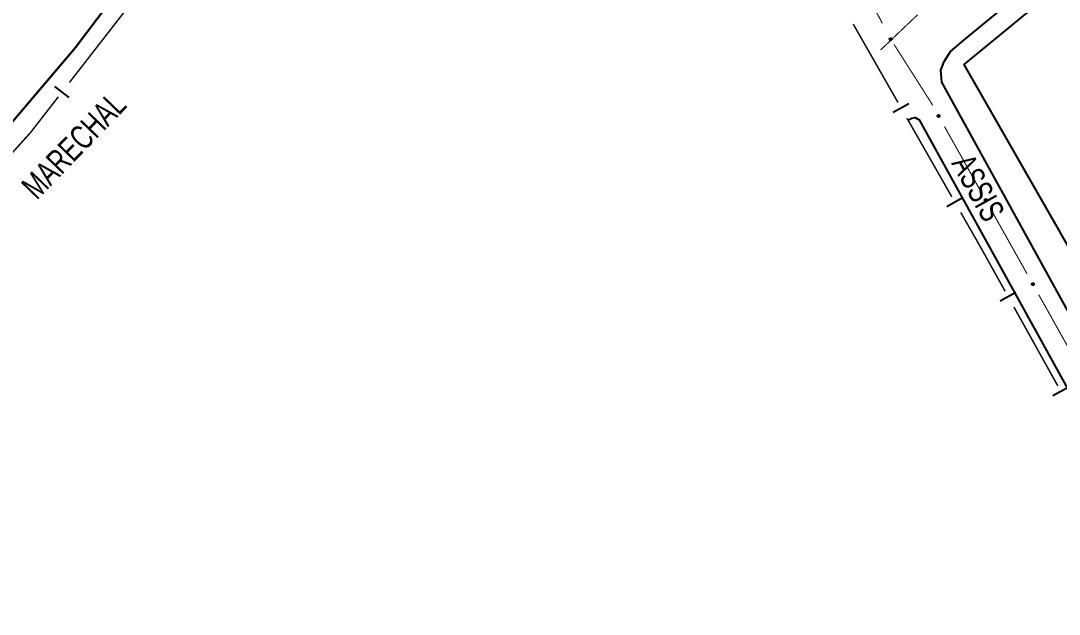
# Model space of a CAD drawing. Extents: x 200123 to 201542, y 4839549 to 4841240.
# Drawn here: x 200289.5 to 200461.9, y 4839978 to 4840076.5 of the extents above; entities that cross this region are included whole.
import ezdxf

# ---------------------------------------------------------------- set-up
doc = ezdxf.new("R2010")
doc.units = 0
doc.header["$LTSCALE"] = 1.5
doc.header["$MEASUREMENT"] = 0
for name, color, linetype in [('CD_MALHA_LOTES', 7, 'CONTINUOUS'), ('LM-LIM-SETORES-BAIRROS', 250, 'CONTINUOUS'), ('RU-QUADRA', 210, 'CONTINUOUS'), ('SV-EIXO-RUA-PAV', 20, 'CONTINUOUS'), ('SV-RUA-PAVIM', 7, 'CONTINUOUS'), ('SV-TXT-RUA-PAV', 7, 'CONTINUOUS')]:
    doc.layers.add(name, color=color, linetype=linetype)
doc.styles.add('ARIAL', font='ARIAL.SHX')

msp = doc.modelspace()

# ---------------------------------------------------------------- linework, layer by layer
at = {"layer": 'CD_MALHA_LOTES', "linetype": 'Continuous', "flags": 128}
for points in [[(200312.87, 4840297.06), (200236.83, 4840176.82), (200156.83, 4840061.24), (200141.62, 4840039.77), (200176.6, 4840015.79), (200193.1, 4840002.58), (200188.42, 4839996.18), (200187.96, 4839989.61), (200191.23, 4839988.9), (200196.31, 4839987.76), (200204.18, 4839983.44), (200211.72, 4839977.96), (200218.67, 4839985.89), (200223.47, 4839989.88), (200234.17, 4839999.67), (200273.06, 4840042.24), (200278.71, 4840048.63), (200298.61, 4840072.05), (200354.77, 4840146.43), (200369.77, 4840168.08), (200424.99, 4840254.77), (200444.79, 4840288.57)], [(200462.02, 4840041.47), (200446.15, 4840069.19), (200487.26, 4840103.01), (200505.39, 4840074.26)]]:
    msp.add_lwpolyline(points, dxfattribs=at)
at = {"layer": 'LM-LIM-SETORES-BAIRROS', "const_width": 0.25}
for points in [[(200297.602477, 4840066.230184), (200306.807752, 4840078.073448)], [(200427.723562, 4840075.915688), (200435.158961, 4840062.888223)], [(200291.12, 4840057.89), (200295.761422, 4840063.861531)], [(200436.646041, 4840060.28273), (200444.08144, 4840047.255265)], [(200286.135602, 4840052.37078), (200290.827241, 4840057.565828)], [(200290.827241, 4840057.565828), (200291.12, 4840057.89)], [(200445.56852, 4840044.649772), (200448.542679, 4840039.438786)], [(200448.542679, 4840039.438786), (200449.01, 4840038.62)], [(200449.01, 4840038.62), (200452.929128, 4840031.580148)], [(200454.388361, 4840028.958957), (200461.684524, 4840015.853004)]]:
    msp.add_lwpolyline(points, dxfattribs=at)
at = {"layer": 'LM-LIM-SETORES-BAIRROS'}
for points in [[(200297.559433, 4840063.730555), (200295.190781, 4840065.57161)], [(200434.351908, 4840061.276185), (200436.957401, 4840062.763265)], [(200443.274387, 4840045.643228), (200445.87988, 4840047.130307)], [(200452.104944, 4840029.976801), (200454.726135, 4840031.436034)], [(200460.86034, 4840014.249657), (200463.48153, 4840015.70889)]]:
    msp.add_lwpolyline(points, dxfattribs=at)
at = {"layer": 'RU-QUADRA', "linetype": 'Continuous', "flags": 128}
msp.add_lwpolyline([(200444.79, 4840288.57), (200424.99, 4840254.77), (200369.77, 4840168.08), (200354.77, 4840146.43), (200298.61, 4840072.05), (200278.71, 4840048.63), (200273.06, 4840042.24), (200234.17, 4839999.67), (200223.47, 4839989.88), (200218.67, 4839985.89), (200211.72, 4839977.96), (200199.93, 4839986), (200196.31, 4839987.76), (200191.23, 4839988.9), (200187.96, 4839989.61), (200188.42, 4839996.18), (200193.1, 4840002.58), (200187.67, 4840007.38), (200176.6, 4840015.79), (200152.61, 4840032.32), (200141.62, 4840039.77), (200156.83, 4840061.24), (200236.83, 4840176.82), (200312.87, 4840297.06)], dxfattribs=at)
msp.add_lwpolyline([(200446.15, 4840069.19), (200487.26, 4840103.01), (200505.39, 4840074.26), (200522.85, 4840046.35), (200522.94, 4840043.18), (200479.72, 4840015.28), (200476.72, 4840015.79)], close=True, dxfattribs=at)
at = {"layer": 'SV-EIXO-RUA-PAV', "const_width": 0.18}
for points in [[(200426.9559, 4840086.659358), (200432.551944, 4840076.044072)], [(200438.4, 4840077.47), (200432.235976, 4840071.607299)], [(200434.491053, 4840072.548464), (200440.397251, 4840063.268548)], [(200440.397251, 4840063.268548), (200440.67, 4840062.84)], [(200440.67, 4840062.84), (200440.910515, 4840062.410775)], [(200442.865853, 4840058.921269), (200448.731866, 4840048.45275)], [(200450.687204, 4840044.963243), (200456.553217, 4840034.494724)], [(200458.508555, 4840031.005218), (200464.374568, 4840020.536699)]]:
    msp.add_lwpolyline(points, dxfattribs=at)
at = {"layer": 'SV-EIXO-RUA-PAV'}
for points in [[(200433.945721, 4840073.610318), (200433.993611, 4840073.600389), (200434.03274, 4840073.582062), (200434.060975, 4840073.557384), (200434.08024, 4840073.52907), (200434.096687, 4840073.497884), (200434.106331, 4840073.462784), (200434.108406, 4840073.421455), (200434.098783, 4840073.373345), (200434.077374, 4840073.334496), (200434.054661, 4840073.305519), (200434.026294, 4840073.283731), (200433.995731, 4840073.268262), (200433.958939, 4840073.259449), (200433.917036, 4840073.257756), (200433.868894, 4840073.268603), (200433.830656, 4840073.286833), (200433.803972, 4840073.31142), (200433.782248, 4840073.340077), (200433.765839, 4840073.372117), (200433.756571, 4840073.406627), (200433.754942, 4840073.44882), (200433.766277, 4840073.496194), (200433.784024, 4840073.534539), (200433.80823, 4840073.561562), (200433.836925, 4840073.582314), (200433.868004, 4840073.599189), (200433.902884, 4840073.610353), (200433.945721, 4840073.610318)], [(200441.91398, 4840060.845176), (200441.961239, 4840060.832581), (200441.999279, 4840060.812091), (200442.026089, 4840060.78587), (200442.043737, 4840060.756522), (200442.058411, 4840060.724464), (200442.066075, 4840060.688878), (200442.065832, 4840060.647498), (200442.053529, 4840060.600003), (200442.029978, 4840060.562413), (200442.005678, 4840060.534754), (200441.976135, 4840060.514589), (200441.944753, 4840060.500856), (200441.907526, 4840060.494118), (200441.865594, 4840060.494774), (200441.818134, 4840060.508301), (200441.780978, 4840060.528643), (200441.755713, 4840060.554687), (200441.735628, 4840060.584515), (200441.72104, 4840060.617424), (200441.713718, 4840060.652399), (200441.714455, 4840060.694617), (200441.728426, 4840060.741282), (200441.748293, 4840060.778573), (200441.773974, 4840060.804197), (200441.803786, 4840060.823309), (200441.835761, 4840060.838418), (200441.871212, 4840060.847611), (200441.91398, 4840060.845176)], [(200449.735331, 4840046.887151), (200449.782589, 4840046.874555), (200449.82063, 4840046.854066), (200449.847439, 4840046.827845), (200449.865088, 4840046.798497), (200449.879762, 4840046.766438), (200449.887426, 4840046.730853), (200449.887182, 4840046.689473), (200449.87488, 4840046.641978), (200449.851329, 4840046.604388), (200449.827029, 4840046.576729), (200449.797486, 4840046.556564), (200449.766104, 4840046.542831), (200449.728877, 4840046.536093), (200449.686944, 4840046.536749), (200449.639485, 4840046.550275), (200449.602329, 4840046.570618), (200449.577064, 4840046.596661), (200449.556979, 4840046.62649), (200449.54239, 4840046.659399), (200449.535069, 4840046.694373), (200449.535806, 4840046.736591), (200449.549777, 4840046.783257), (200449.569644, 4840046.820547), (200449.595325, 4840046.846171), (200449.625137, 4840046.865284), (200449.657112, 4840046.880393), (200449.692563, 4840046.889585), (200449.735331, 4840046.887151)], [(200457.556682, 4840032.929126), (200457.60394, 4840032.91653), (200457.641981, 4840032.896041), (200457.66879, 4840032.869819), (200457.686439, 4840032.840471), (200457.701113, 4840032.808413), (200457.708776, 4840032.772828), (200457.708533, 4840032.731448), (200457.696231, 4840032.683952), (200457.67268, 4840032.646363), (200457.64838, 4840032.618704), (200457.618837, 4840032.598539), (200457.587455, 4840032.584805), (200457.550227, 4840032.578067), (200457.508295, 4840032.578723), (200457.460836, 4840032.59225), (200457.42368, 4840032.612593), (200457.398415, 4840032.638636), (200457.37833, 4840032.668465), (200457.363741, 4840032.701373), (200457.35642, 4840032.736348), (200457.357156, 4840032.778566), (200457.371128, 4840032.825231), (200457.390994, 4840032.862522), (200457.416676, 4840032.888146), (200457.446488, 4840032.907258), (200457.478463, 4840032.922367), (200457.513914, 4840032.93156), (200457.556682, 4840032.929126)]]:
    msp.add_lwpolyline(points, close=True, dxfattribs=at)
for points in [[(200433.754942, 4840073.44882), (200433.917036, 4840073.257756)], [(200433.756571, 4840073.406627), (200433.868894, 4840073.268603)], [(200433.76072, 4840073.424355), (200433.888408, 4840073.269475)], [(200433.763962, 4840073.470089), (200433.935921, 4840073.260896)], [(200433.764072, 4840073.386052), (200433.845917, 4840073.282868)], [(200433.765839, 4840073.372117), (200433.830656, 4840073.286833)], [(200433.766277, 4840073.496194), (200433.958939, 4840073.259449)], [(200433.775471, 4840073.512998), (200433.97391, 4840073.267282)], [(200433.784024, 4840073.534539), (200433.995731, 4840073.268262)], [(200433.797342, 4840073.54471), (200434.008969, 4840073.278273)], [(200433.80823, 4840073.561562), (200434.026294, 4840073.283731)], [(200433.823609, 4840073.569514), (200434.037329, 4840073.294706)], [(200433.836925, 4840073.582314), (200434.054661, 4840073.305519)], [(200433.855422, 4840073.588145), (200434.064851, 4840073.325162)], [(200433.868004, 4840073.599189), (200434.077374, 4840073.334496)], [(200433.887864, 4840073.600705), (200434.085989, 4840073.358024)], [(200433.902884, 4840073.610353), (200434.098783, 4840073.373345)], [(200433.923237, 4840073.608661), (200434.100115, 4840073.399363)], [(200433.945721, 4840073.610318), (200434.108406, 4840073.421455)], [(200433.971587, 4840073.60385), (200434.103042, 4840073.448132)], [(200433.993611, 4840073.600389), (200434.106331, 4840073.462784)], [(200434.015961, 4840073.590038), (200434.095923, 4840073.487273)], [(200434.03274, 4840073.582062), (200434.096687, 4840073.497884)], [(200441.728426, 4840060.741282), (200441.907526, 4840060.494118)], [(200441.738546, 4840060.757544), (200441.922912, 4840060.5011)], [(200441.748293, 4840060.778573), (200441.944753, 4840060.500856)], [(200441.762159, 4840060.787981), (200441.958531, 4840060.51011)], [(200441.773974, 4840060.804197), (200441.976135, 4840060.514589)], [(200441.789774, 4840060.811276), (200441.987767, 4840060.524928)], [(200441.803786, 4840060.823309), (200442.005678, 4840060.534754)], [(200441.822581, 4840060.828095), (200442.016952, 4840060.553795)], [(200441.835761, 4840060.838418), (200442.029978, 4840060.562413)], [(200441.855675, 4840060.838819), (200442.039897, 4840060.585422)], [(200441.871212, 4840060.847611), (200442.053529, 4840060.600003)], [(200441.891438, 4840060.844781), (200442.056316, 4840060.625906)], [(200441.91398, 4840060.845176), (200442.065832, 4840060.647498)], [(200441.939443, 4840060.837269), (200442.061971, 4840060.674434)], [(200441.961239, 4840060.832581), (200442.066075, 4840060.688878)], [(200441.982974, 4840060.820994), (200442.057055, 4840060.713911)], [(200441.999279, 4840060.812091), (200442.058411, 4840060.724464)], [(200441.713718, 4840060.652399), (200441.818134, 4840060.508301)], [(200441.714455, 4840060.694617), (200441.865594, 4840060.494774)], [(200441.718854, 4840060.669867), (200441.837667, 4840060.508078)], [(200441.720055, 4840060.631436), (200441.795993, 4840060.52383)], [(200441.72104, 4840060.617424), (200441.780978, 4840060.528643)], [(200441.724652, 4840060.715347), (200441.884625, 4840060.496852)], [(200449.535069, 4840046.694373), (200449.639485, 4840046.550275)], [(200449.535806, 4840046.736591), (200449.686944, 4840046.536749)], [(200449.540205, 4840046.711841), (200449.659017, 4840046.550053)], [(200449.541406, 4840046.673411), (200449.617344, 4840046.565805)], [(200449.54239, 4840046.659399), (200449.602329, 4840046.570618)], [(200449.546003, 4840046.757322), (200449.705976, 4840046.538826)], [(200449.549777, 4840046.783257), (200449.728877, 4840046.536093)], [(200449.559897, 4840046.799519), (200449.744263, 4840046.543075)], [(200449.569644, 4840046.820547), (200449.766104, 4840046.542831)], [(200449.58351, 4840046.829956), (200449.779882, 4840046.552085)], [(200449.595325, 4840046.846171), (200449.797486, 4840046.556564)], [(200449.611125, 4840046.85325), (200449.809118, 4840046.566903)], [(200449.625137, 4840046.865284), (200449.827029, 4840046.576729)], [(200449.643932, 4840046.87007), (200449.838303, 4840046.59577)], [(200449.657112, 4840046.880393), (200449.851329, 4840046.604388)], [(200449.677026, 4840046.880793), (200449.861248, 4840046.627397)], [(200449.692563, 4840046.889585), (200449.87488, 4840046.641978)], [(200449.712789, 4840046.886756), (200449.877667, 4840046.66788)], [(200449.735331, 4840046.887151), (200449.887182, 4840046.689473)], [(200449.760794, 4840046.879244), (200449.883321, 4840046.716409)], [(200449.782589, 4840046.874555), (200449.887426, 4840046.730853)], [(200449.804325, 4840046.862969), (200449.878406, 4840046.755886)], [(200449.82063, 4840046.854066), (200449.879762, 4840046.766438)], [(200457.35642, 4840032.736348), (200457.460836, 4840032.59225)], [(200457.357156, 4840032.778566), (200457.508295, 4840032.578723)], [(200457.361556, 4840032.753816), (200457.480368, 4840032.592027)], [(200457.362757, 4840032.715385), (200457.438695, 4840032.607779)], [(200457.363741, 4840032.701373), (200457.42368, 4840032.612593)], [(200457.367354, 4840032.799297), (200457.527327, 4840032.580801)], [(200457.371128, 4840032.825231), (200457.550227, 4840032.578067)], [(200457.381248, 4840032.841494), (200457.565614, 4840032.58505)], [(200457.390994, 4840032.862522), (200457.587455, 4840032.584805)], [(200457.404861, 4840032.87193), (200457.601233, 4840032.59406)], [(200457.416676, 4840032.888146), (200457.618837, 4840032.598539)], [(200457.432475, 4840032.895225), (200457.630469, 4840032.608878)], [(200457.446488, 4840032.907258), (200457.64838, 4840032.618704)], [(200457.465283, 4840032.912044), (200457.659654, 4840032.637745)], [(200457.478463, 4840032.922367), (200457.67268, 4840032.646363)], [(200457.498377, 4840032.922768), (200457.682599, 4840032.669372)], [(200457.513914, 4840032.93156), (200457.696231, 4840032.683952)], [(200457.53414, 4840032.92873), (200457.699018, 4840032.709855)], [(200457.556682, 4840032.929126), (200457.708533, 4840032.731448)], [(200457.582145, 4840032.921219), (200457.704672, 4840032.758383)], [(200457.60394, 4840032.91653), (200457.708776, 4840032.772828)], [(200457.625676, 4840032.904943), (200457.699757, 4840032.797861)], [(200457.641981, 4840032.896041), (200457.701113, 4840032.808413)]]:
    msp.add_lwpolyline(points, dxfattribs=at)
at = {"layer": 'SV-RUA-PAVIM', "linetype": 'Continuous'}
msp.add_polyline3d([(200479.32, 4840008.57, 4.19), (200476.35, 4840006.49, 4.19), (200476.29, 4840006.49, 4.19), (200474.95, 4840007.01, 4.19), (200473.54, 4840009.83, 4.19), (200442.44, 4840066.29, 3.5), (200442.28, 4840068.27, 3.5), (200442.79, 4840069.69, 3.5), (200443.85, 4840071.35, 3.5), (200446.43, 4840073.52, 3.5), (200466.33, 4840089.89, 3.5), (200485.05, 4840105.22, 3.5), (200486.29, 4840105.42, 3.5), (200486.6, 4840105.32, 3.5), (200488.7, 4840103.92, 3.5), (200489.73, 4840102.1, 3.5), (200527.56, 4840042.04, 3.65), (200527.75, 4840039.89, 3.65)], close=True, dxfattribs=at)
msp.add_polyline3d([(200436.83071, 4840059.959174, 3.9), (200437.01, 4840060.08, 3.9), (200437.46, 4840060.29, 3.9), (200438, 4840060.4, 3.9), (200438.65, 4840060.02, 3.9), (200468.07, 4840006.81, 4.19)], dxfattribs=at)

# ---------------------------------------------------------------- texts
at = {"layer": 'SV-TXT-RUA-PAV', "style": 'ARIAL', "width": 0.7}
for s, rotation, p in [('MARECHAL', 46, (200292.198773, 4840046.587999)), ('ASSIS', 299, (200443.94, 4840052.83))]:
    msp.add_text(s, height=4, rotation=rotation, dxfattribs=at).set_placement(p)

doc.saveas('drawing.dxf')
